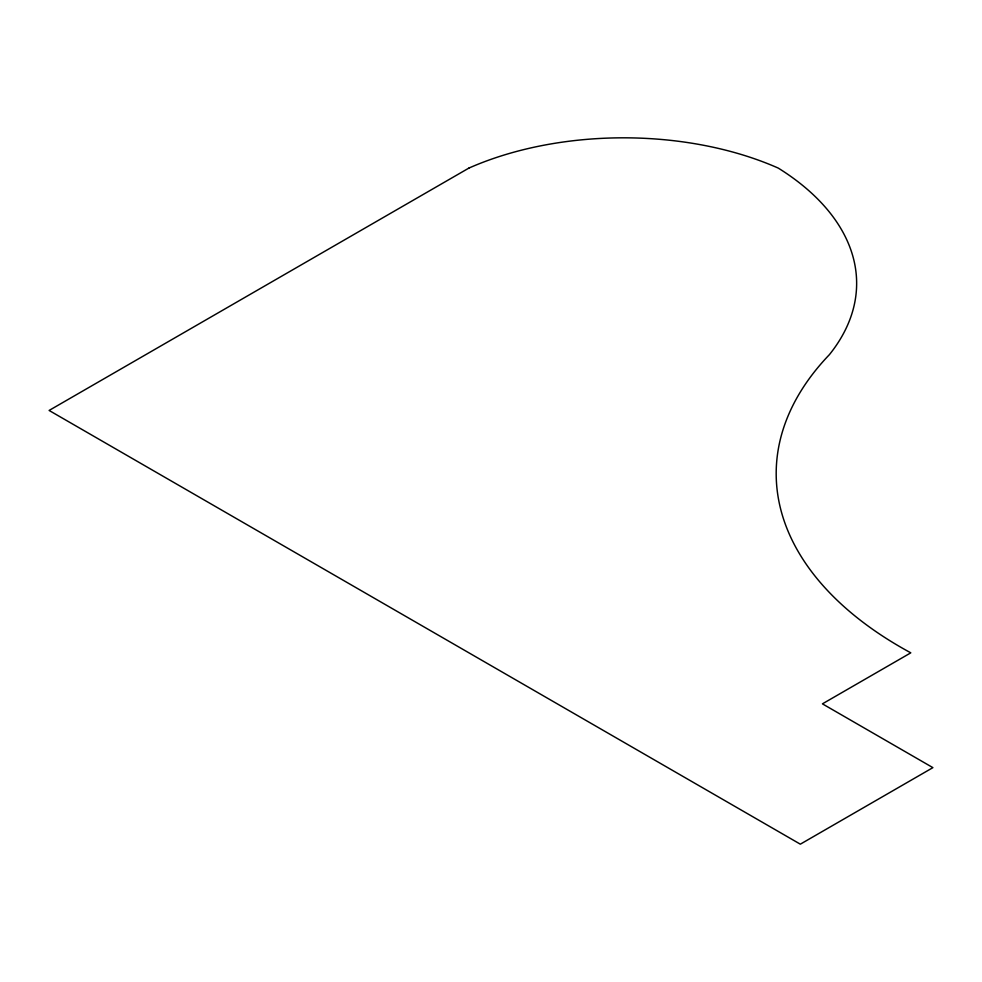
<?xml version="1.0" encoding="UTF-8"?>
<svg xmlns="http://www.w3.org/2000/svg" width="982" height="982" viewBox="0 0 982 982"><rect width="100%" height="100%" fill="white"/><g stroke="black" fill="none" stroke-linecap="round" stroke-linejoin="round"><path stroke-width="1.47" d="M468.905 168.082L49.1 410.451L800.33 844.176L932.9 767.642L822.425 703.848L910.805 652.834A425.341 245.574 0 0 1 829.434 354.612A293.471 169.432 0 0 0 778.235 168.082A254.412 146.883 0 0 0 468.905 168.082"/></g></svg>
